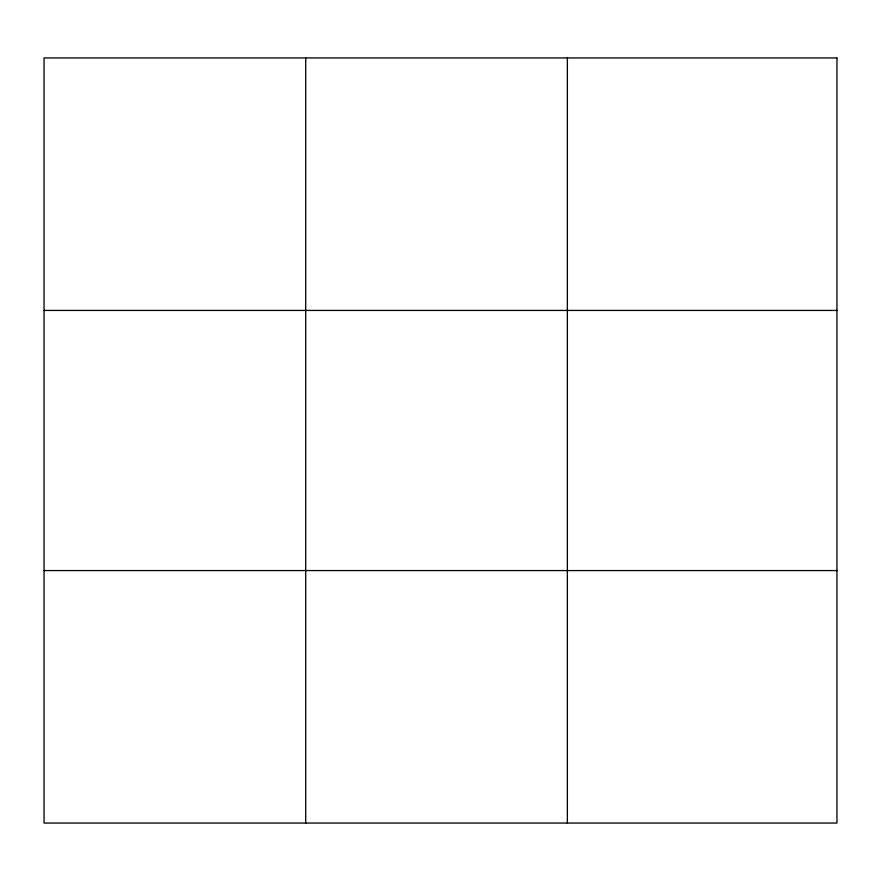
<?xml version="1.0" encoding="UTF-8"?>
<svg xmlns="http://www.w3.org/2000/svg" width="881" height="881" viewBox="0 0 881 881"><rect width="100%" height="100%" fill="white"/><g stroke="black" fill="none" stroke-linecap="round" stroke-linejoin="round"><path stroke-width="1.32" d="M305.707 823.052L305.707 57.948M567.364 823.052L567.364 57.948M44.05 310.431L836.95 310.431M44.05 570.569L836.95 570.569M836.95 57.948L836.95 823.052L44.05 823.052L44.05 57.948L836.95 57.948"/></g></svg>
